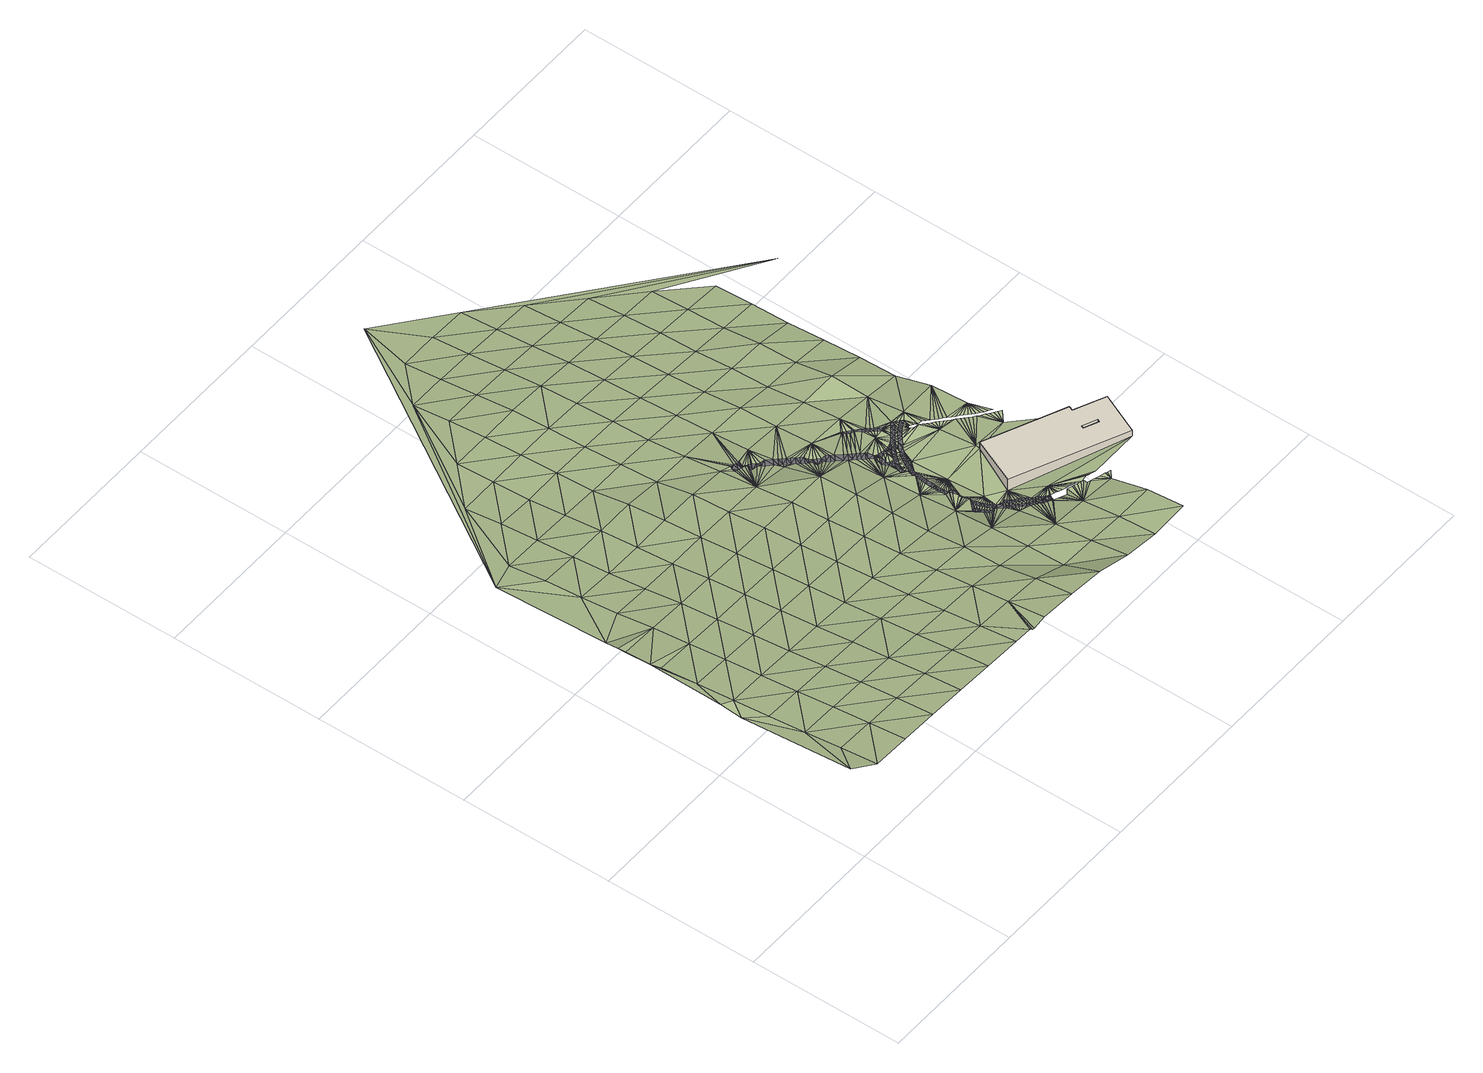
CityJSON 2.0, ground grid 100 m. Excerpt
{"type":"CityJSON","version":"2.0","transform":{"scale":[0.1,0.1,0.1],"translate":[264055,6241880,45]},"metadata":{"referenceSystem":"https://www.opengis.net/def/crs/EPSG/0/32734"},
"CityObjects":{
"building1":{"type":"Building","geometry":[{"type":"MultiSurface","lod":"1","boundaries":[[[0,1,2,3]],[[1,4,5,2]],[[4,6,7,5]],[[6,8,9,7]],[[8,10,11,9]],[[10,0,3,11]],[[12,13,14,15]],[[13,16,17,14]],[[16,18,19,17]],[[18,12,15,19]],[[3,2,5,7,9,11],[15,14,17,19]]]}]},
"terrain1":{"type":"TINRelief","geometry":[{"type":"CompositeSurface","lod":"1","boundaries":[[[20,21,22]],[[20,23,21]],[[21,23,24]],[[20,22,25]],[[23,20,25]],[[26,24,23]],[[22,27,25]],[[24,26,28]],[[28,29,24]],[[30,26,23]],[[25,31,23]],[[32,29,28]],[[26,30,28]],[[23,31,30]],[[32,33,29]],[[27,34,25]],[[35,33,32]],[[32,28,36]],[[25,37,31]],[[30,38,28]],[[37,25,34]],[[36,28,38]],[[39,40,33]],[[35,32,41]],[[31,42,30]],[[35,41,33]],[[31,37,42]],[[41,32,36]],[[39,33,43]],[[44,38,30]],[[34,45,37]],[[39,43,40]],[[30,42,44]],[[46,40,43]],[[33,41,43]],[[36,38,47]],[[37,48,42]],[[38,44,49]],[[45,48,37]],[[43,50,46]],[[49,47,38]],[[36,51,41]],[[44,42,52]],[[46,50,53]],[[48,52,42]],[[46,53,54]],[[47,51,36]],[[41,55,43]],[[56,49,44]],[[57,48,45]],[[52,56,44]],[[55,50,43]],[[55,41,51]],[[58,47,49]],[[59,52,48]],[[60,54,53]],[[56,61,49]],[[62,53,50]],[[48,57,59]],[[63,54,60]],[[50,55,62]],[[61,58,49]],[[51,47,64]],[[52,65,56]],[[52,59,66]],[[60,53,67]],[[68,53,62]],[[58,64,47]],[[55,51,69]],[[65,61,56]],[[52,66,65]],[[60,67,63]],[[57,70,59]],[[53,68,67]],[[69,51,64]],[[54,63,71]],[[72,62,55]],[[58,61,73]],[[66,59,74]],[[61,65,75]],[[62,72,68]],[[67,76,63]],[[55,69,72]],[[74,59,70]],[[75,73,61]],[[77,64,58]],[[65,66,78]],[[63,76,79]],[[78,66,74]],[[68,80,67]],[[79,71,63]],[[72,81,68]],[[73,77,58]],[[74,70,82]],[[64,83,69]],[[84,75,65]],[[80,76,67]],[[82,85,74]],[[68,81,80]],[[65,78,84]],[[83,64,77]],[[72,69,86]],[[87,74,85]],[[88,73,75]],[[85,89,87]],[[89,90,87]],[[84,91,75]],[[87,90,92]],[[87,92,93]],[[94,79,76]],[[86,81,72]],[[78,74,95]],[[96,76,80]],[[83,86,69]],[[91,88,75]],[[87,93,97]],[[98,77,73]],[[95,84,78]],[[76,96,94]],[[54,71,99]],[[95,74,87]],[[100,71,79]],[[80,81,101]],[[102,81,86]],[[98,73,88]],[[83,77,103]],[[104,91,84]],[[79,94,100]],[[87,97,105]],[[81,102,101]],[[84,95,104]],[[106,96,80]],[[103,77,98]],[[107,86,83]],[[71,100,108]],[[88,91,109]],[[95,87,110]],[[80,101,106]],[[91,104,111]],[[94,96,112]],[[107,83,103]],[[110,87,105]],[[113,102,86]],[[111,109,91]],[[94,112,100]],[[88,114,98]],[[104,95,115]],[[96,106,112]],[[86,107,113]],[[110,115,95]],[[101,102,116]],[[109,114,88]],[[71,108,99]],[[117,108,100]],[[98,118,103]],[[119,111,104]],[[101,116,106]],[[110,105,120]],[[117,100,112]],[[102,113,116]],[[119,104,115]],[[103,118,107]],[[114,118,98]],[[106,121,112]],[[122,109,111]],[[99,123,54]],[[124,115,110]],[[125,108,117]],[[119,126,111]],[[107,127,113]],[[121,106,116]],[[124,110,120]],[[108,125,128]],[[118,127,107]],[[111,126,122]],[[117,112,129]],[[114,109,130]],[[115,131,119]],[[113,132,116]],[[99,108,128]],[[129,112,121]],[[131,115,124]],[[127,132,113]],[[130,109,122]],[[117,133,125]],[[134,118,114]],[[121,116,135]],[[126,119,136]],[[124,120,137]],[[133,117,129]],[[119,131,138]],[[127,118,134]],[[132,135,116]],[[134,114,130]],[[128,125,139]],[[132,127,140]],[[119,138,136]],[[141,140,127]],[[141,127,142]],[[121,143,129]],[[122,126,144]],[[131,124,145]],[[146,142,127]],[[139,125,133]],[[132,140,147]],[[146,127,148]],[[132,147,149]],[[148,127,150]],[[135,143,121]],[[150,127,151]],[[135,132,149]],[[145,124,137]],[[152,151,127]],[[153,99,128]],[[154,152,127]],[[135,149,155]],[[134,156,127]],[[136,144,126]],[[135,155,157]],[[127,158,154]],[[146,148,159]],[[160,158,127]],[[133,129,161]],[[122,162,130]],[[138,131,163]],[[128,139,153]],[[160,127,156]],[[143,161,129]],[[164,151,152]],[[131,145,163]],[[144,162,122]],[[136,138,165]],[[166,167,168]],[[168,169,166]],[[166,169,170]],[[157,171,135]],[[166,170,172]],[[134,130,173]],[[171,157,174]],[[175,99,153]],[[172,176,166]],[[156,134,177]],[[171,174,167]],[[176,178,166]],[[179,160,156]],[[139,133,180]],[[178,181,166]],[[143,135,171]],[[156,182,179]],[[183,166,181]],[[183,184,166]],[[134,185,177]],[[184,186,166]],[[137,187,145]],[[161,188,133]],[[182,156,189]],[[186,190,166]],[[138,191,165]],[[134,192,185]],[[193,191,138]],[[194,138,163]],[[195,144,136]],[[189,156,196]],[[138,197,193]],[[190,198,166]],[[197,138,199]],[[200,199,138]],[[201,192,134]],[[202,200,138]],[[177,196,156]],[[198,203,166]],[[202,138,204]],[[205,206,136]],[[134,207,201]],[[205,136,208]],[[209,208,136]],[[206,210,136]],[[136,211,209]],[[212,211,136]],[[213,212,136]],[[210,214,136]],[[213,136,215]],[[136,214,216]],[[215,136,217]],[[99,175,218]],[[219,136,216]],[[136,220,217]],[[204,138,221]],[[195,136,219]],[[220,136,165]],[[207,134,222]],[[203,223,166]],[[162,173,130]],[[138,194,221]],[[224,222,134]],[[167,166,171]],[[153,139,180]],[[134,225,224]],[[225,134,226]],[[133,188,180]],[[227,144,195]],[[144,227,228]],[[226,134,229]],[[144,228,230]],[[230,231,144]],[[144,231,232]],[[232,233,144]],[[234,144,233]],[[235,229,134]],[[236,161,143]],[[144,234,237]],[[145,238,163]],[[239,144,237]],[[173,235,134]],[[239,240,144]],[[162,144,241]],[[240,242,144]],[[242,243,144]],[[243,244,144]],[[245,246,247]],[[248,247,249]],[[250,251,246]],[[249,252,253]],[[254,253,252]],[[254,255,256]],[[244,257,144]],[[251,258,259]],[[260,255,261]],[[259,262,263]],[[264,265,261]],[[144,257,241]],[[263,266,267]],[[264,268,269]],[[270,246,245]],[[246,270,250]],[[248,245,247]],[[143,171,236]],[[248,249,253]],[[250,271,251]],[[272,268,273]],[[253,254,256]],[[271,258,251]],[[260,256,255]],[[258,274,259]],[[261,275,260]],[[276,277,267]],[[273,278,279]],[[274,262,259]],[[275,261,265]],[[145,187,238]],[[263,262,266]],[[265,264,269]],[[269,268,272]],[[280,278,281]],[[282,283,277]],[[194,284,221]],[[194,163,285]],[[286,267,266]],[[272,273,279]],[[280,281,287]],[[288,283,289]],[[290,284,194]],[[279,278,291]],[[276,267,286]],[[280,291,278]],[[153,292,175]],[[99,218,123]],[[287,293,294]],[[295,296,288]],[[282,277,276]],[[290,194,297]],[[298,299,300]],[[282,289,283]],[[280,287,294]],[[301,296,302]],[[223,303,304]],[[295,288,289]],[[194,305,297]],[[306,294,293]],[[307,293,308]],[[309,301,310]],[[299,298,311]],[[162,241,312]],[[306,293,307]],[[296,295,302]],[[162,312,313]],[[314,305,194]],[[303,315,304]],[[223,304,166]],[[194,316,314]],[[162,313,317]],[[302,310,301]],[[308,318,319]],[[307,308,320]],[[299,311,321]],[[322,309,323]],[[320,308,319]],[[316,194,324]],[[285,163,325]],[[315,300,304]],[[310,326,309]],[[327,318,328]],[[323,309,326]],[[317,329,162]],[[318,327,319]],[[321,330,299]],[[331,188,161]],[[332,322,333]],[[334,324,194]],[[325,163,335]],[[322,323,336]],[[162,337,173]],[[328,338,327]],[[339,328,340]],[[341,162,329]],[[330,342,299]],[[343,334,194]],[[333,322,336]],[[292,153,180]],[[338,328,339]],[[332,344,345]],[[346,347,348]],[[347,349,348]],[[350,347,346]],[[335,163,351]],[[352,353,340]],[[347,354,349]],[[194,285,343]],[[355,347,350]],[[354,347,356]],[[347,355,357]],[[333,344,332]],[[358,339,340]],[[357,359,347]],[[358,340,353]],[[347,359,360]],[[299,342,361]],[[362,162,341]],[[347,360,363]],[[364,345,365]],[[163,366,351]],[[367,366,163]],[[363,368,347]],[[369,337,162]],[[347,368,370]],[[371,345,344]],[[352,372,353]],[[372,352,373]],[[173,374,235]],[[365,345,371]],[[375,347,370]],[[376,367,163]],[[299,361,377]],[[378,162,362]],[[364,379,380]],[[369,162,381]],[[379,364,365]],[[374,173,382]],[[171,166,304]],[[383,299,377]],[[373,384,372]],[[385,386,380]],[[387,162,378]],[[384,373,388]],[[381,162,389]],[[376,163,390]],[[385,380,379]],[[236,331,161]],[[173,337,382]],[[383,391,299]],[[392,389,162]],[[393,356,394]],[[395,162,387]],[[396,386,397]],[[398,393,394]],[[163,238,399]],[[386,385,397]],[[384,388,400]],[[401,398,394]],[[388,402,400]],[[392,162,403]],[[403,162,404]],[[405,299,391]],[[401,394,406]],[[404,162,407]],[[390,163,408]],[[395,409,162]],[[394,410,406]],[[410,394,411]],[[218,175,412]],[[396,413,414]],[[415,396,397]],[[162,416,407]],[[405,417,299]],[[418,408,163]],[[394,419,411]],[[418,163,420]],[[400,402,421]],[[415,413,396]],[[375,422,1]],[[402,423,424]],[[356,347,394]],[[419,394,425]],[[409,426,162]],[[421,402,424]],[[1,422,427]],[[416,162,428]],[[394,429,425]],[[420,163,399]],[[1,427,430]],[[300,299,304]],[[426,428,162]],[[413,431,414]],[[414,431,432]],[[394,433,429]],[[430,434,1]],[[424,423,435]],[[436,433,394]],[[375,1,347]],[[423,437,435]],[[434,438,1]],[[436,394,439]],[[1,438,440]],[[439,394,441]],[[442,432,443]],[[432,431,443]],[[1,440,444]],[[445,435,437]],[[180,188,446]],[[447,441,394]],[[437,448,445]],[[447,394,449]],[[444,450,1]],[[412,175,292]],[[451,442,443]],[[452,453,442]],[[454,449,394]],[[452,442,451]],[[445,448,455]],[[456,455,448]],[[1,450,457]],[[458,454,394]],[[453,459,460]],[[459,453,452]],[[461,1,457]],[[462,455,456]],[[394,463,458]],[[464,407,416]],[[464,416,465]],[[466,465,467]],[[456,468,462]],[[236,171,469]],[[470,466,467]],[[467,471,470]],[[1,461,472]],[[467,473,471]],[[416,467,465]],[[474,473,467]],[[459,475,460]],[[463,394,476]],[[238,187,477]],[[409,478,426]],[[462,468,479]],[[479,468,480]],[[446,188,331]],[[481,482,460]],[[483,417,484]],[[485,1,472]],[[478,486,487]],[[475,481,460]],[[480,488,479]],[[489,390,490]],[[491,476,394]],[[487,426,478]],[[492,493,489]],[[480,494,488]],[[480,495,494]],[[492,489,496]],[[490,496,489]],[[408,490,390]],[[497,487,486]],[[498,499,493]],[[500,498,493]],[[501,500,493]],[[482,481,502]],[[492,501,493]],[[394,503,491]],[[494,495,504]],[[505,482,506]],[[484,507,508]],[[299,417,509]],[[482,502,506]],[[510,511,512]],[[513,505,514]],[[515,516,507]],[[514,505,506]],[[171,304,469]],[[517,512,518]],[[519,420,399]],[[510,512,517]],[[519,399,520]],[[521,522,523]],[[524,523,522]],[[524,525,523]],[[525,526,523]],[[527,521,528]],[[529,530,515]],[[531,532,513]],[[514,531,513]],[[518,533,534]],[[523,528,521]],[[399,535,520]],[[536,485,537]],[[518,534,517]],[[503,394,538]],[[539,540,541]],[[541,540,542]],[[543,544,545]],[[546,292,180]],[[547,541,542]],[[543,545,548]],[[549,541,547]],[[550,503,538]],[[549,551,541]],[[552,529,553]],[[533,544,554]],[[537,555,536]],[[485,536,1]],[[218,412,556]],[[535,399,557]],[[558,550,538]],[[555,559,536]],[[560,532,531]],[[559,561,536]],[[543,562,544]],[[563,564,553]],[[565,536,561]],[[533,554,534]],[[532,560,566]],[[567,557,399]],[[568,558,538]],[[569,536,565]],[[570,564,563]],[[218,556,123]],[[554,544,562]],[[571,532,566]],[[572,532,571]],[[536,569,541]],[[568,538,573]],[[570,527,564]],[[417,574,575]],[[574,417,483]],[[417,575,509]],[[541,551,536]],[[576,567,399]],[[347,0,394]],[[331,236,577]],[[538,578,573]],[[483,484,579]],[[579,484,580]],[[551,581,536]],[[484,508,580]],[[0,347,1]],[[554,562,582]],[[238,583,399]],[[581,584,536]],[[546,180,446]],[[572,571,585]],[[586,576,399]],[[586,399,587]],[[588,572,585]],[[528,564,527]],[[578,538,589]],[[507,516,508]],[[590,554,582]],[[536,584,591]],[[589,538,592]],[[509,593,299]],[[299,593,594]],[[595,299,594]],[[299,595,596]],[[597,587,399]],[[299,596,598]],[[588,585,599]],[[299,598,600]],[[601,299,600]],[[602,299,601]],[[590,582,603]],[[516,515,530]],[[588,599,604]],[[592,538,605]],[[528,606,564]],[[591,607,536]],[[304,299,608]],[[609,590,603]],[[610,597,399]],[[530,529,552]],[[607,611,536]],[[612,604,599]],[[613,605,538]],[[603,614,609]],[[236,469,577]],[[614,615,609]],[[616,617,604]],[[604,612,616]],[[618,564,606]],[[615,614,619]],[[620,613,538]],[[477,583,238]],[[399,621,610]],[[622,536,611]],[[623,553,564]],[[553,623,552]],[[412,292,624]],[[564,618,625]],[[617,616,626]],[[538,627,620]],[[626,628,617]],[[608,299,602]],[[399,629,621]],[[538,394,630]],[[625,631,564]],[[622,632,536]],[[628,626,633]],[[634,635,631]],[[636,629,399]],[[637,635,634]],[[633,626,638]],[[536,632,639]],[[446,331,640]],[[631,635,564]],[[636,399,641]],[[633,638,642]],[[624,292,546]],[[639,643,536]],[[633,642,644]],[[641,399,645]],[[643,646,536]],[[647,564,635]],[[644,642,648]],[[649,469,304]],[[602,650,608]],[[394,0,630]],[[536,646,651]],[[644,648,652]],[[653,564,647]],[[331,577,640]],[[654,623,564]],[[650,655,608]],[[399,583,656]],[[657,654,564]],[[658,652,648]],[[399,656,645]],[[659,536,651]],[[653,660,564]],[[661,627,538]],[[657,564,662]],[[663,556,412]],[[608,655,664]],[[652,658,665]],[[564,666,662]],[[664,667,608]],[[564,660,668]],[[659,669,536]],[[670,666,564]],[[304,608,649]],[[668,670,564]],[[667,671,608]],[[665,658,672]],[[673,536,669]],[[665,672,674]],[[675,627,661]],[[671,676,608]],[[546,446,677]],[[678,668,660]],[[678,660,679]],[[680,679,660]],[[681,680,660]],[[536,673,682]],[[683,681,660]],[[663,412,624]],[[123,556,684]],[[675,661,685]],[[661,538,630]],[[674,672,686]],[[683,687,681]],[[683,688,687]],[[689,688,683]],[[690,689,683]],[[690,683,691]],[[692,674,686]],[[693,536,682]],[[694,691,683]],[[694,695,691]],[[695,694,696]],[[694,697,696]],[[698,685,699]],[[694,700,697]],[[700,694,701]],[[702,577,469]],[[686,703,692]],[[704,692,703]],[[692,704,705]],[[706,698,707]],[[640,677,446]],[[708,701,709]],[[709,710,708]],[[711,710,709]],[[709,712,711]],[[701,694,709]],[[709,713,712]],[[713,709,714]],[[709,715,714]],[[645,656,716]],[[717,705,704]],[[718,719,720]],[[721,715,722]],[[721,722,723]],[[723,722,724]],[[725,724,726]],[[727,728,726]],[[725,726,728]],[[1,536,4]],[[729,730,706]],[[731,716,656]],[[719,718,732]],[[733,705,717]],[[715,709,722]],[[719,732,734]],[[735,719,734]],[[735,727,719]],[[722,726,724]],[[736,733,717]],[[469,649,702]],[[737,738,730]],[[656,739,731]],[[740,707,698]],[[729,706,741]],[[706,742,741]],[[707,742,706]],[[719,727,726]],[[685,661,699]],[[743,733,736]],[[699,740,698]],[[744,737,730]],[[729,744,730]],[[738,745,746]],[[546,747,624]],[[748,738,737]],[[738,748,749]],[[749,750,738]],[[750,751,738]],[[745,738,751]],[[752,743,736]],[[739,656,753]],[[684,556,663]],[[746,745,754]],[[746,754,755]],[[746,755,756]],[[746,756,757]],[[746,757,758]],[[759,760,746]],[[759,746,758]],[[743,752,761]],[[762,763,676]],[[764,753,656]],[[765,760,759]],[[766,760,765]],[[763,608,676]],[[767,760,766]],[[762,720,763]],[[768,760,767]],[[760,768,769]],[[770,760,769]],[[761,752,771]],[[760,770,772]],[[640,577,773]],[[760,772,774]],[[764,656,775]],[[771,776,761]],[[774,772,777]],[[778,774,777]],[[779,774,778]],[[779,780,774]],[[781,774,780]],[[781,782,774]],[[677,747,546]],[[783,776,771]],[[784,785,782]],[[784,786,785]],[[782,785,774]],[[661,787,699]],[[788,786,789]],[[786,788,785]],[[630,0,790]],[[719,763,720]],[[649,608,763]],[[719,791,792]],[[793,787,661]],[[789,794,788]],[[630,795,661]],[[776,792,791]],[[773,577,702]],[[796,793,661]],[[536,693,4]],[[792,776,783]],[[796,661,797]],[[792,783,798]],[[663,624,799]],[[798,788,792]],[[792,788,794]],[[661,800,797]],[[801,792,794]],[[802,800,661]],[[792,801,803]],[[661,804,802]],[[805,795,630]],[[806,677,640]],[[792,803,807]],[[804,661,808]],[[630,809,805]],[[747,799,624]],[[763,719,792]],[[661,795,808]],[[630,810,809]],[[630,811,810]],[[649,812,702]],[[813,811,630]],[[640,773,806]],[[813,630,790]],[[684,663,814]],[[649,763,812]],[[747,677,815]],[[799,814,663]],[[0,816,790]],[[817,807,818]],[[817,792,807]],[[819,817,818]],[[773,702,820]],[[821,822,823]],[[677,806,815]],[[817,819,824]],[[823,822,825]],[[817,824,821]],[[825,826,823]],[[790,827,813]],[[823,826,828]],[[829,827,790]],[[820,702,812]],[[823,828,830]],[[790,831,829]],[[831,790,832]],[[823,830,833]],[[834,799,747]],[[835,832,790]],[[836,763,792]],[[823,833,837]],[[838,835,790]],[[823,837,839]],[[840,823,839]],[[823,817,821]],[[790,841,838]],[[773,842,806]],[[843,823,840]],[[747,815,834]],[[844,823,843]],[[763,836,812]],[[773,820,842]],[[792,817,836]],[[845,814,799]],[[815,806,846]],[[799,834,845]],[[684,847,123]],[[820,812,848]],[[806,842,846]],[[812,836,848]],[[834,815,849]],[[842,820,850]],[[815,846,849]],[[848,850,820]],[[834,851,845]],[[847,684,814]],[[842,852,846]],[[834,849,851]],[[850,852,842]],[[849,846,853]],[[814,845,847]],[[852,853,846]],[[851,849,854]],[[853,854,849]],[[845,851,847]]]}]},
"road1":{"type":"Road","geometry":[{"type":"MultiSurface","lod":"1","boundaries":[[[196,177,311]],[[300,189,196]],[[177,185,311]],[[330,185,192]],[[311,185,321]],[[192,201,330]],[[330,321,185]],[[298,196,311]],[[223,179,303]],[[158,160,203]],[[223,160,179]],[[179,182,303]],[[300,315,182]],[[303,182,315]],[[189,300,182]],[[196,298,300]],[[203,160,223]],[[141,142,147]],[[147,140,141]],[[147,142,157]],[[170,167,159]],[[142,146,174]],[[159,174,146]],[[159,148,172]],[[167,170,169]],[[149,147,155]],[[167,174,159]],[[157,142,174]],[[157,155,147]],[[169,168,167]],[[164,152,190]],[[176,150,151]],[[151,164,178]],[[154,203,198]],[[203,154,158]],[[198,190,154]],[[154,190,152]],[[190,186,164]],[[178,176,151]],[[159,172,170]],[[176,172,150]],[[186,184,181]],[[183,181,184]],[[181,178,164]],[[164,186,181]],[[172,148,150]],[[389,855,570]],[[855,389,392]],[[337,369,553]],[[337,529,382]],[[563,369,381]],[[563,381,389]],[[563,553,369]],[[389,570,563]],[[855,527,570]],[[553,529,337]],[[225,226,405]],[[383,224,225]],[[226,229,405]],[[417,235,484]],[[405,229,417]],[[235,374,507]],[[417,229,235]],[[391,225,405]],[[201,361,342]],[[330,201,342]],[[207,222,361]],[[201,207,361]],[[383,222,224]],[[361,222,377]],[[377,222,383]],[[225,391,383]],[[507,374,382]],[[507,484,235]],[[382,515,507]],[[382,529,515]]]}]},
"road2":{"type":"Road","geometry":[{"type":"MultiSurface","lod":"1","boundaries":[[[518,467,416]],[[533,428,426]],[[533,518,416]],[[428,533,416]],[[855,403,404]],[[855,404,407]],[[392,403,855]],[[464,855,407]],[[855,471,473]],[[512,511,467]],[[855,473,474]],[[474,467,511]],[[465,466,855]],[[471,855,470]],[[855,474,511]],[[470,855,466]],[[465,855,464]],[[512,467,518]],[[426,487,545]],[[545,544,426]],[[487,548,545]],[[856,548,497]],[[533,426,544]],[[548,487,497]]]}]},
"road3":{"type":"Road","geometry":[{"type":"MultiSurface","lod":"1","boundaries":[[[254,252,211]],[[212,213,254]],[[254,211,212]],[[215,217,255]],[[215,254,213]],[[205,246,206]],[[208,246,205]],[[209,252,249]],[[252,209,211]],[[249,247,209]],[[209,247,208]],[[247,246,208]],[[263,267,195]],[[219,263,195]],[[263,216,214]],[[259,214,210]],[[219,216,263]],[[195,267,277]],[[283,231,230]],[[277,230,228]],[[277,283,230]],[[277,227,195]],[[288,231,283]],[[228,227,277]],[[296,231,288]],[[251,259,210]],[[246,251,210]],[[393,262,274]],[[266,262,393]],[[410,295,289]],[[286,266,401]],[[410,289,282]],[[282,276,410]],[[401,276,286]],[[274,258,393]],[[259,263,214]],[[210,206,246]],[[273,193,278]],[[191,193,273]],[[199,287,197]],[[193,197,281]],[[191,273,268]],[[268,220,165]],[[268,264,220]],[[264,261,220]],[[165,191,268]],[[261,255,217]],[[287,199,200]],[[287,281,197]],[[287,202,293]],[[281,278,193]],[[368,291,280]],[[202,308,293]],[[269,272,363]],[[368,272,279]],[[360,269,363]],[[368,279,291]],[[368,363,272]],[[265,269,359]],[[308,202,204]],[[200,202,287]],[[359,269,360]],[[254,215,255]],[[270,348,250]],[[271,250,354]],[[245,348,270]],[[410,411,295]],[[276,406,410]],[[271,356,258]],[[398,266,393]],[[276,401,406]],[[266,398,401]],[[258,356,393]],[[245,248,348]],[[357,256,260]],[[357,260,275]],[[357,355,256]],[[357,275,265]],[[256,355,253]],[[354,356,271]],[[250,349,354]],[[346,248,253]],[[348,248,346]],[[349,250,348]],[[346,253,350]],[[253,355,350]],[[359,357,265]],[[220,261,217]],[[295,411,302]],[[234,233,301]],[[301,233,232]],[[296,301,232]],[[234,301,237]],[[232,231,296]],[[237,301,309]],[[237,309,239]],[[332,240,239]],[[243,242,332]],[[240,332,242]],[[239,322,332]],[[309,322,239]],[[326,429,323]],[[449,385,379]],[[429,336,323]],[[433,333,336]],[[344,333,436]],[[243,345,244]],[[332,345,243]],[[365,371,441]],[[441,379,365]],[[344,441,371]],[[326,310,429]],[[244,345,364]],[[244,364,257]],[[386,241,257]],[[241,313,312]],[[386,313,241]],[[317,313,386]],[[380,257,364]],[[414,329,317]],[[257,380,386]],[[396,414,317]],[[329,414,432]],[[454,397,385]],[[329,432,341]],[[341,432,362]],[[378,362,442]],[[395,387,460]],[[378,453,387]],[[505,409,395]],[[378,442,453]],[[432,442,362]],[[396,317,386]],[[425,310,302]],[[433,336,429]],[[429,310,425]],[[441,344,439]],[[439,344,436]],[[436,333,433]],[[458,413,415]],[[460,387,453]],[[413,458,431]],[[476,443,431]],[[454,385,449]],[[379,447,449]],[[441,447,379]],[[425,302,419]],[[458,415,397]],[[397,454,458]],[[458,463,431]],[[476,451,443]],[[476,431,463]],[[451,476,452]],[[459,452,491]],[[475,459,550]],[[550,459,503]],[[558,475,550]],[[503,459,491]],[[452,476,491]],[[475,558,481]],[[482,505,395]],[[409,505,478]],[[481,558,502]],[[505,513,486]],[[478,505,486]],[[513,497,486]],[[513,856,497]],[[532,548,856]],[[532,856,513]],[[395,460,482]],[[531,514,573]],[[506,573,514]],[[560,589,566]],[[573,506,568]],[[531,589,560]],[[502,558,506]],[[543,588,562]],[[543,548,572]],[[572,548,532]],[[582,562,588]],[[588,604,582]],[[588,543,572]],[[506,558,568]],[[411,419,302]],[[343,402,334]],[[285,402,343]],[[325,335,437]],[[285,325,423]],[[325,437,423]],[[334,402,324]],[[402,285,423]],[[388,324,402]],[[435,461,424]],[[445,472,435]],[[437,335,448]],[[456,351,366]],[[367,456,366]],[[376,480,468]],[[480,376,390]],[[367,376,456]],[[468,456,376]],[[537,445,455]],[[445,537,485]],[[555,537,462]],[[537,455,462]],[[462,479,565]],[[335,456,448]],[[456,335,351]],[[485,472,445]],[[297,328,290]],[[352,340,297]],[[297,305,352]],[[305,314,373]],[[328,297,340]],[[221,284,318]],[[284,290,318]],[[318,308,204]],[[440,338,339]],[[339,358,353]],[[318,290,328]],[[314,316,373]],[[373,316,324]],[[424,461,421]],[[461,435,472]],[[421,461,400]],[[324,388,373]],[[457,400,461]],[[440,353,372]],[[400,450,384]],[[450,400,457]],[[450,444,384]],[[384,444,372]],[[339,353,440]],[[373,352,305]],[[440,372,444]],[[857,420,519]],[[857,501,492]],[[496,857,492]],[[408,418,857]],[[408,857,490]],[[857,496,490]],[[418,420,857]],[[857,519,520]],[[495,390,489]],[[504,489,493]],[[495,489,504]],[[539,504,499]],[[493,499,504]],[[541,494,504]],[[555,561,559]],[[555,462,561]],[[565,561,462]],[[569,565,488]],[[488,494,569]],[[565,479,488]],[[499,498,857]],[[390,495,480]],[[499,857,539]],[[857,500,501]],[[549,857,551]],[[547,857,549]],[[857,581,551]],[[581,857,584]],[[541,569,494]],[[539,857,540]],[[540,857,542]],[[857,547,542]],[[539,541,504]],[[857,498,500]],[[370,294,375]],[[307,427,306]],[[294,306,422]],[[370,368,280]],[[578,589,531]],[[571,605,585]],[[592,571,589]],[[571,566,589]],[[427,307,320]],[[280,294,370]],[[319,327,430]],[[430,327,434]],[[319,430,427]],[[327,438,434]],[[327,338,438]],[[375,294,422]],[[585,613,599]],[[605,613,585]],[[306,427,422]],[[592,605,571]],[[320,319,427]],[[440,438,338]],[[599,613,620]],[[617,603,582]],[[616,612,620]],[[599,620,612]],[[617,628,614]],[[628,619,614]],[[614,603,617]],[[637,858,644]],[[858,619,628]],[[858,628,633]],[[582,604,617]],[[638,626,675]],[[638,675,642]],[[675,626,627]],[[642,675,648]],[[616,620,626]],[[652,647,635]],[[635,637,644]],[[653,647,652]],[[665,653,652]],[[652,635,644]],[[648,675,685]],[[644,858,633]],[[626,620,627]],[[531,573,578]],[[648,685,698]],[[648,698,658]],[[706,672,658]],[[686,672,730]],[[706,658,698]],[[660,674,683]],[[660,653,674]],[[683,674,692]],[[703,686,704]],[[683,692,705]],[[704,686,730]],[[730,672,706]],[[674,653,665]],[[738,746,717]],[[730,738,717]],[[746,760,736]],[[717,746,736]],[[760,774,752]],[[785,798,774]],[[774,771,752]],[[752,736,760]],[[683,705,694]],[[717,704,730]],[[694,705,709]],[[709,705,733]],[[709,733,743]],[[771,798,783]],[[771,774,798]],[[743,726,722]],[[722,709,743]],[[761,776,791]],[[719,726,791]],[[726,743,791]],[[791,743,761]],[[788,798,785]],[[204,221,318]]]}]},
"road4":{"type":"Road","geometry":[{"type":"MultiSurface","lod":"1","boundaries":[[[528,517,534]],[[534,554,618]],[[554,590,618]],[[590,609,625]],[[855,521,527]],[[521,855,522]],[[855,524,522]],[[524,855,525]],[[855,526,525]],[[618,606,534]],[[618,590,625]],[[511,510,523]],[[534,606,528]],[[523,526,511]],[[523,517,528]],[[517,523,510]],[[526,855,511]],[[634,609,615]],[[619,858,637]],[[615,619,634]],[[637,634,619]],[[634,631,609]],[[609,631,625]]]}]},
"road5":{"type":"Road","geometry":[{"type":"MultiSurface","lod":"1","boundaries":[[[670,668,678]],[[678,681,670]],[[680,681,678]],[[679,680,678]],[[689,670,681]],[[657,662,762]],[[676,657,762]],[[657,676,654]],[[662,720,762]],[[666,670,718]],[[720,662,718]],[[718,670,732]],[[718,662,666]],[[688,681,687]],[[650,594,593]],[[574,483,650]],[[650,509,575]],[[593,509,650]],[[574,650,575]],[[598,596,650]],[[650,595,594]],[[595,650,596]],[[598,650,600]],[[579,650,483]],[[530,552,664]],[[664,552,667]],[[530,664,655]],[[654,671,623]],[[667,552,671]],[[671,552,623]],[[650,601,600]],[[650,579,580]],[[650,602,601]],[[516,655,650]],[[655,516,530]],[[508,650,580]],[[650,508,516]],[[676,671,654]],[[689,690,691]],[[710,689,697]],[[697,689,691]],[[696,691,695]],[[735,670,689]],[[700,701,697]],[[697,691,696]],[[701,708,710]],[[689,710,735]],[[712,714,710]],[[713,714,712]],[[712,710,711]],[[735,710,714]],[[732,735,734]],[[735,732,670]],[[721,714,715]],[[723,725,727]],[[728,727,725]],[[727,735,714]],[[714,723,727]],[[697,701,710]],[[725,723,724]],[[723,714,721]],[[681,688,689]]]}]}
},
"vertices":[
[2631,1222,262],[2499,928,229],[2499,928,316],[2631,1222,316],[3208,611,270],[3208,611,316],[3328,877,254],[3328,877,316],[3128,967,243],[3128,967,316],[3140,995,243],[3140,995,316],[3151,796,255],[3059,837,255],[3059,837,316],[3151,796,316],[3066,851,255],[3066,851,316],[3157,810,255],[3157,810,316],
[133,262,598],[5,97,647],[133,13,633],[133,510,563],[54,889,498],[383,262,587],[133,758,529],[383,13,621],[133,1006,498],[65,1041,498],[383,758,519],[383,510,554],[133,1255,467],[117,1568,433],[633,13,607],[133,1503,433],[383,1255,451],[633,262,576],[383,1006,484],[133,1751,398],[133,1802,398],[383,1503,417],[633,510,545],[383,1751,383],[633,758,507],[883,13,591],[161,1906,349],[633,1255,436],[883,262,560],[633,1006,471],[383,2000,336],[633,1503,401],[883,510,526],[383,2248,303],[212,2706,231],[633,1751,368],[883,758,490],[1133,13,573],[883,1255,422],[1133,262,538],[383,2496,276],[883,1006,454],[633,2000,321],[383,2745,233],[883,1503,390],[1133,758,468],[1133,510,503],[633,2496,257],[633,2248,285],[883,1751,357],[1384,13,555],[633,3241,158],[883,2000,311],[1133,1255,408],[1384,262,519],[1133,1006,436],[633,2745,226],[1133,1503,378],[1384,510,483],[633,2993,197],[883,2496,254],[883,2248,281],[1502,10,555],[1133,1751,345],[1384,758,449],[1503,10,555],[1133,2000,313],[1634,262,503],[1384,1255,392],[1505,10,555],[1507,10,555],[1384,1006,419],[1520,6,540],[1533,3,540],[883,2993,178],[1634,510,466],[883,2745,215],[1634,13,540],[1384,1503,363],[1133,3986,79],[883,3241,163],[1133,2496,254],[1133,2248,288],[1384,1751,336],[1634,758,433],[1884,13,515],[1133,2745,202],[1384,2000,304],[883,3489,147],[1634,1255,379],[1884,262,478],[1634,1006,404],[1133,2993,183],[1384,2248,282],[1634,1503,352],[1884,510,418],[1384,2496,222],[1133,3241,166],[1634,1751,330],[1884,758,405],[2134,13,483],[1384,2745,201],[1884,1255,357],[1482,4590,8],[2134,262,371],[1133,3489,149],[1884,1006,372],[1634,2000,293],[1133,3738,117],[1384,2993,180],[1884,1503,343],[2134,510,364],[1634,2248,258],[1384,3241,168],[1884,1751,326],[1634,2496,214],[2134,1006,322],[2384,13,404],[2134,758,349],[1384,3489,150],[1682,2182,258],[1692,2180,258],[1706,2176,258],[1634,2745,188],[2134,1255,288],[2384,262,358],[1721,2173,258],[1683,2204,258],[1743,2163,258],[1696,2224,258],[1757,2154,258],[1772,2146,216],[1797,2123,240],[1384,3738,114],[1814,2106,240],[1703,2222,258],[1884,2000,240],[1717,2219,258],[1830,2088,240],[1731,2170,258],[1862,2053,240],[1634,2993,173],[2134,1503,270],[2384,510,329],[1783,2139,216],[2289,933,229],[1884,2248,216],[1745,2212,258],[1747,2211,258],[1749,2211,258],[1751,2209,258],[1884,2496,193],[1766,2201,216],[2134,1751,242],[1731,2215,258],[1384,3986,77],[1780,2192,216],[1944,1965,240],[1794,2183,216],[1879,2035,240],[1634,3489,137],[1809,2175,216],[1895,2018,240],[1810,2174,216],[1812,2172,216],[1960,1947,240],[1813,2171,216],[2635,13,359],[1634,3241,155],[1911,2000,240],[1830,2153,216],[2296,920,229],[1976,1930,240],[2304,908,229],[2384,758,272],[2225,1147,288],[1927,1983,240],[2311,895,229],[1846,2136,216],[2318,883,229],[2319,882,272],[1992,1912,240],[2329,869,272],[1862,2118,240],[2348,843,272],[2245,1044,322],[2244,1045,322],[2008,1895,240],[2249,1030,322],[2254,1016,322],[2240,1064,322],[2259,1002,322],[2263,988,229],[2264,987,229],[2232,1102,322],[2270,974,229],[2228,1121,322],[2276,960,229],[1384,4234,42],[2227,1122,322],[2282,947,229],[2357,829,272],[2025,1877,219],[1895,2083,240],[2041,1859,242],[2057,1842,242],[2073,1824,242],[2222,1172,288],[2222,1173,288],[2090,1806,242],[2222,1187,288],[2221,1202,288],[2221,1217,288],[2221,1231,288],[2221,1232,288],[2122,1771,242],[1884,2745,170],[2222,1250,288],[2635,262,339],[2224,1284,288],[2225,1301,288],[2235,1365,288],[2225,1302,288],[2228,1318,288],[2230,1334,288],[2291,1053,229],[2266,1051,229],[2270,1037,229],[2297,1036,229],[2275,1023,229],[2288,1069,229],[2262,1069,229],[2279,1009,229],[2303,1019,229],[2284,996,229],[2290,983,229],[2309,1002,229],[2233,1349,288],[2282,1097,229],[2253,1107,322],[2315,985,229],[2296,970,229],[2279,1112,229],[2249,1125,322],[2302,956,229],[2321,972,229],[2276,1132,202],[2247,1149,288],[2308,943,229],[2327,958,229],[2291,1054,229],[2285,1083,229],[2332,945,229],[2315,931,229],[2279,1111,229],[2316,985,229],[2271,1171,202],[2244,1174,288],[2323,919,229],[2338,932,229],[2347,917,229],[2330,906,229],[2269,1191,202],[2244,1188,288],[2358,828,272],[2455,737,272],[2274,1152,202],[2337,894,229],[2243,1203,288],[2269,1193,202],[2370,817,272],[2338,931,229],[1634,3738,104],[2346,882,272],[2355,903,229],[2269,1209,202],[2243,1217,288],[2381,805,272],[1960,2012,240],[2134,2000,219],[1943,2030,240],[2243,1231,288],[2268,1225,202],[1911,2065,240],[2134,2248,194],[2392,793,272],[2363,889,229],[2372,875,272],[2365,856,272],[2244,1248,288],[2268,1242,202],[1976,1995,240],[2235,1366,288],[2236,1367,288],[2404,781,272],[1927,2048,240],[2404,780,272],[2242,1386,270],[2375,843,272],[2381,863,272],[2373,874,272],[1992,1977,240],[2246,1282,288],[2269,1259,202],[2421,765,272],[2470,726,272],[2268,1258,202],[2390,853,272],[2385,832,272],[2248,1404,270],[2008,1960,240],[1884,2993,150],[2247,1299,288],[2271,1285,202],[2438,749,272],[2485,716,272],[2270,1272,202],[2171,1718,242],[2398,842,272],[2407,831,272],[2397,820,272],[2254,1423,270],[2025,1942,219],[2439,748,272],[2272,1299,202],[2250,1314,288],[2318,1043,229],[2384,1006,229],[2312,1060,229],[2310,1073,229],[2324,1026,229],[2501,705,272],[2408,808,272],[2408,829,272],[2307,1087,229],[2330,1010,229],[2304,1101,229],[2336,993,229],[2408,830,272],[2341,980,229],[2347,967,229],[2041,1924,219],[2261,1442,187],[2352,954,229],[2252,1330,288],[2273,1313,202],[2502,704,272],[2503,704,272],[2358,942,229],[2187,1701,242],[2366,928,229],[2273,1312,202],[2423,816,272],[2419,796,272],[2138,1754,242],[2374,914,229],[2521,696,260],[2057,1907,219],[2267,1460,187],[2277,1328,202],[2254,1346,288],[2203,1683,242],[2155,1736,242],[2073,1889,219],[2438,803,272],[2280,1343,202],[2257,1361,288],[2273,1479,187],[2436,781,272],[2213,1673,242],[2540,688,260],[2090,1872,242],[2234,1650,242],[2301,1115,229],[2384,1255,202],[2280,1497,187],[2263,1379,202],[2284,1357,202],[2298,1135,202],[2635,510,302],[2453,790,272],[2296,1154,202],[2452,766,272],[2236,1648,242],[2237,1646,242],[2106,1854,242],[2293,1174,202],[2239,1645,242],[2565,671,260],[2286,1516,187],[2291,1193,202],[2291,1209,202],[1634,3986,71],[2287,1373,202],[2269,1397,187],[2287,1372,202],[2263,1620,187],[2122,1836,242],[2566,669,260],[2290,1225,202],[2568,668,260],[2468,777,272],[2382,901,229],[2467,755,272],[2469,777,272],[2290,1242,202],[2284,1582,187],[2390,887,229],[2274,1601,187],[2290,1258,202],[2398,877,272],[2294,1397,187],[2275,1416,187],[2292,1270,202],[2407,866,272],[2483,766,272],[2293,1283,202],[2483,744,272],[2416,855,272],[2294,1297,202],[2424,845,272],[2295,1309,202],[2282,1435,187],[2300,1421,187],[2438,833,272],[2498,755,272],[1884,3241,134],[2298,1323,202],[2498,733,272],[2302,1338,202],[2453,820,272],[2300,1423,187],[2306,1436,187],[2288,1453,187],[2305,1353,202],[2512,744,260],[2512,723,260],[2468,807,272],[2308,1367,202],[2311,1450,187],[2294,1472,187],[2482,794,272],[2526,734,260],[2315,1391,187],[2241,1644,242],[2243,1643,242],[2245,1642,242],[2258,1630,242],[2529,716,260],[2134,2496,180],[2247,1642,242],[2249,1641,242],[2496,784,272],[2251,1641,242],[2252,1641,242],[2317,1463,187],[2321,1415,187],[2885,13,372],[2286,1517,187],[2534,725,260],[2534,714,260],[2322,1477,187],[2300,1490,187],[2304,1924,203],[2154,1801,242],[2511,773,260],[2291,1527,187],[2290,1571,187],[2542,716,260],[2541,687,260],[2563,672,260],[2326,1428,187],[2560,676,260],[2549,685,260],[2546,711,260],[2548,708,260],[2562,674,260],[2302,1549,187],[2558,681,260],[2557,683,260],[2558,679,260],[2559,677,260],[2323,1478,187],[2332,1441,187],[2549,708,260],[2306,1508,187],[2329,1491,187],[2171,1783,242],[2306,1921,203],[2303,1927,203],[2281,1646,212],[2273,1647,212],[2277,1640,212],[2311,1517,187],[2336,1504,187],[2187,1766,242],[2320,1905,203],[2291,1644,212],[2283,1630,212],[2570,667,260],[2571,667,260],[2268,1678,212],[2270,1676,212],[2285,1667,212],[2271,1674,212],[2272,1672,212],[2273,1670,212],[2263,1683,212],[2296,1665,212],[2203,1748,242],[2334,1889,203],[2343,1517,187],[2324,1543,187],[2293,1611,187],[2312,1640,212],[2600,655,260],[2635,758,260],[2525,762,260],[2384,1503,187],[2575,710,260],[2576,710,260],[2567,720,260],[2579,710,260],[2327,1581,187],[2303,1592,187],[2309,1582,187],[1884,3489,111],[2581,710,260],[2317,1568,187],[2583,709,260],[2337,1455,187],[2585,709,260],[2348,1873,212],[2219,1731,242],[2333,1635,212],[2540,751,260],[1634,4234,40],[2610,651,260],[2343,1468,187],[2541,751,260],[2350,1530,187],[2541,750,260],[2335,1590,187],[2236,1713,242],[2384,1751,212],[2550,740,260],[2350,1531,187],[2621,646,260],[2349,1481,187],[2559,730,260],[2245,1703,242],[2359,1543,187],[2344,1566,187],[2356,1494,187],[2304,1925,203],[2304,1926,203],[2650,634,260],[2134,2745,149],[2363,1507,187],[2305,1923,203],[2305,1922,203],[2587,708,260],[2347,1603,187],[2885,262,343],[2592,706,260],[2367,1555,187],[2651,634,302],[2652,634,302],[2352,1576,187],[2369,1519,187],[2347,1633,212],[2616,696,260],[2377,1531,187],[2303,1928,203],[2303,1929,203],[2304,1930,203],[2304,1932,203],[2683,624,302],[2304,1933,203],[2375,1567,187],[2305,1934,203],[2306,1935,203],[2306,1936,203],[2358,1617,187],[2363,1589,187],[2385,1542,187],[2316,1661,212],[2627,692,260],[2384,2000,203],[2360,1630,212],[2694,621,302],[2638,687,260],[2383,1578,187],[2393,1554,187],[2363,1623,187],[2364,1630,212],[2384,1579,187],[2375,1602,187],[2337,1657,212],[2369,1629,212],[2401,1565,187],[2715,614,302],[2666,675,260],[2377,1840,212],[1884,3738,83],[2351,1655,212],[2399,1597,187],[2416,1583,187],[2380,1608,187],[2737,608,302],[2635,1255,262],[2364,1652,212],[2696,666,260],[2398,1628,212],[2368,1651,212],[2408,1666,212],[2758,601,302],[2387,1648,212],[2414,1615,187],[2707,663,260],[2134,2993,127],[2779,595,272],[2415,1616,187],[2728,656,260],[2422,1649,212],[2800,589,272],[2749,650,260],[2418,1675,212],[2434,1633,212],[2384,2248,175],[2314,1929,203],[2770,643,249],[2432,1658,212],[2434,1687,212],[2391,1824,212],[2332,1915,203],[2885,510,272],[2405,1807,212],[2453,1649,212],[2791,637,249],[2449,1699,212],[2635,1503,229],[2419,1791,212],[1884,3986,56],[2358,1895,203],[2447,1669,212],[2433,1775,212],[2365,1887,203],[2448,1758,212],[2813,631,272],[2447,1758,212],[2393,1854,212],[2471,1665,212],[2834,624,272],[2463,1681,212],[2430,1600,187],[2407,1838,212],[2134,3241,109],[2449,1757,212],[2449,1756,212],[2450,1756,212],[2451,1755,212],[2845,621,272],[2465,1711,212],[1884,4234,29],[2449,1616,187],[2490,1682,212],[2452,1755,212],[2453,1755,212],[2454,1755,212],[2456,1755,212],[2457,1755,212],[2478,1693,212],[2876,611,272],[2480,1723,212],[2458,1755,212],[2459,1755,212],[2460,1756,212],[2467,1632,212],[2595,1617,229],[2461,1756,212],[2462,1757,212],[2384,2496,139],[2491,1682,212],[2492,1683,212],[2494,1705,212],[2486,1649,212],[2560,1648,210],[2463,1758,212],[2496,1735,212],[2464,1759,212],[2465,1760,212],[2465,1761,212],[2466,1762,212],[2466,1763,212],[2466,1764,212],[2821,582,272],[2507,1692,212],[2450,1789,212],[2532,1759,210],[2435,1805,212],[2466,1765,212],[2511,1747,210],[2466,1766,212],[2466,1767,212],[2466,1768,212],[2512,1748,210],[2465,1770,212],[2466,1769,212],[2558,1650,210],[2504,1664,212],[2832,579,272],[2464,1773,212],[2509,1717,212],[2464,1772,212],[2465,1771,212],[2523,1701,210],[2557,1652,210],[2518,1673,210],[2863,569,272],[2577,1632,210],[2558,1649,210],[2559,1648,210],[2524,1729,210],[2557,1651,210],[2556,1657,210],[2534,1682,210],[2134,3489,88],[2556,1653,210],[2556,1654,210],[2556,1655,210],[2556,1656,210],[2538,1710,210],[2895,559,272],[2556,1658,210],[2556,1660,210],[2557,1661,210],[2558,1662,210],[2559,1663,210],[2559,1664,210],[2549,1691,210],[2544,1740,210],[2421,1822,212],[2635,2000,166],[2908,554,272],[2560,1665,210],[2561,1665,210],[2562,1666,210],[2563,1666,210],[2564,1667,210],[2565,1667,210],[2554,1719,210],[2566,1667,210],[2384,2745,125],[2565,1700,210],[2931,547,272],[2550,1744,210],[2567,1667,210],[2568,1667,210],[2569,1667,210],[2570,1666,210],[2571,1666,210],[2572,1666,210],[2569,1728,210],[2573,1665,210],[2580,1708,210],[2574,1664,210],[2612,1602,229],[2587,1713,210],[2592,1649,210],[2885,1255,236],[2534,1757,210],[2635,1751,210],[2629,1587,229],[2609,1634,210],[2752,1480,229],[2647,1571,229],[2664,1556,229],[2570,1727,210],[2134,3738,62],[2682,1541,229],[2626,1618,229],[2699,1525,229],[2644,1603,229],[2717,1510,229],[2769,1464,229],[2384,2993,102],[2661,1588,229],[2734,1495,229],[2786,1449,229],[2804,1434,229],[2821,1418,229],[2635,2248,173],[2839,1403,229],[2134,3986,35],[2384,3241,86],[3135,1006,243],[2885,1751,208],[2679,1573,229],[2696,1557,229],[2635,2496,122],[2731,1527,229],[2749,1511,229],[2885,1503,229],[2714,1542,229],[2766,1496,229],[2784,1481,229],[2856,1388,229],[2801,1466,229],[2874,1373,236],[2818,1450,229],[2874,1372,236],[2893,1357,236],[2836,1435,229],[2384,3489,67],[2913,1342,236],[2885,2000,125],[2853,1420,229],[2932,1328,236],[2871,1404,229],[2888,1389,229],[2951,1313,236],[2635,2745,112],[2907,1375,236],[2926,1360,236],[2384,3738,42],[2635,2993,76],[3255,3097,43],[2885,2248,112],[2635,3241,64],[2885,2496,90],[2635,3489,45],[2885,2745,67],[2885,2993,56],[2885,3241,40],
[2252,1663,242],
[2315,1549,187],
[2579,688,260],[2390,1636,212]
]}
